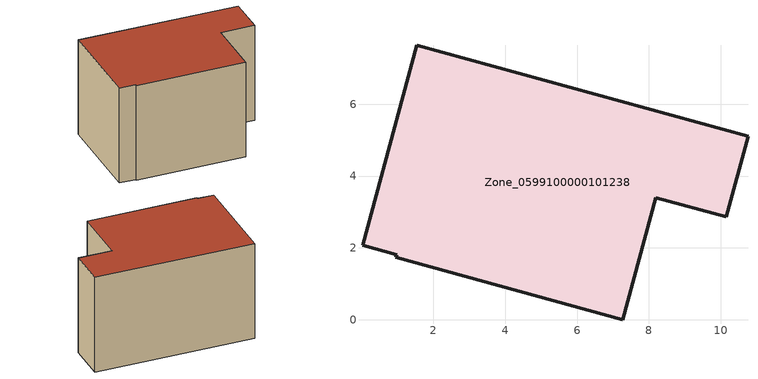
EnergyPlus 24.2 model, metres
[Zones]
Zone_0599100000101238
 floor ground (C_G): 10.16,2.87 8.19,3.4 7.27,0 0.95,1.73 0.97,1.81 0.02,2.07 1.53,7.64 10.76,5.11 z0
 wall outside (C_F): 8.19,3.4 10.16,2.87 10.76,5.11 1.53,7.64 0.02,2.07 0.97,1.81 0.95,1.73 7.27,0 8.19,3.4 z0:6.04
 roof outside (C_R): 1.53,7.64 0.02,2.07 0.97,1.81 0.95,1.73 7.27,0 8.19,3.4 10.16,2.87 10.76,5.11 z6.04
[BUILDING]
Pand.0599100000101238: North Axis=0; Terrain=City; Loads Convergence Tolerance Value=0.04; Temperature Convergence Tolerance Value=0.4; Solar Distribution=FullExterior; Maximum Number of Warmup Days=25; Minimum Number of Warmup Days=1
[Site:Location]
Rotterdam.The.Hague.AP_ZH_NLD Design_Conditions: Latitude=51.96; Longitude=4.45; Time Zone=1; Elevation=-4.5
[SITE:GROUNDTEMPERATURE:BUILDINGSURFACE]
18, 18, 18, 18, 18, 18, 18, 18, 18, 18, 18, 18
[MATERIAL] Thermal Absorptance=0.9; Solar Absorptance=0.7; Visible Absorptance=0.7
Name | Roughness | Thickness | Conductivity | Density | Specific Heat
G.TC.1946 | MediumSmooth | 0.15 | 1 | 540 | 1210
F.TC.1946 | Rough | 0.3 | 0.857143 | 1920 | 840
R.TC.1946 | MediumRough | 0.2 | 0.909091 | 1500 | 1000
[CONSTRUCTION]
C_G: G.TC.1946
C_F: F.TC.1946
C_R: R.TC.1946
[ZONE]
Zone_0599100000101238: Type=1; Multiplier=1; Ceiling Height=Autocalculate; Volume=Autocalculate; Floor Area=autocalculate; Part of Total Floor Area=Yes
[ZONEINFILTRATION:DESIGNFLOWRATE]
Infil_Zone_0599100000101238: Zone or ZoneList or Space or SpaceList=Zone_0599100000101238; Schedule=AlwaysOn; Design Flow Rate Calculation Method=Flow/Area; Flow Rate per Floor Area=0.003; Constant Term Coefficient=1; Temperature Term Coefficient=0; Velocity Term Coefficient=0; Velocity Squared Term Coefficient=0
[HVACTEMPLATE:ZONE:IDEALLOADSAIRSYSTEM]
Zone_0599100000101238: Maximum Heating Supply Air Temperature=50; Minimum Cooling Supply Air Temperature=13; Maximum Heating Supply Air Humidity Ratio=0.0156; Minimum Cooling Supply Air Humidity Ratio=0.0077; Heating Limit=NoLimit; Cooling Limit=NoLimit; Dehumidification Control Type=ConstantSensibleHeatRatio; Cooling Sensible Heat Ratio=0.7; Dehumidification Setpoint=60; Humidification Control Type=None; Humidification Setpoint=30; Outdoor Air Method=None; Outdoor Air Flow Rate per Person=0.00944; Outdoor Air Flow Rate per Zone Floor Area=0; Outdoor Air Flow Rate per Zone=0; Demand Controlled Ventilation Type=None; Outdoor Air Economizer Type=NoEconomizer; Heat Recovery Type=None; Sensible Heat Recovery Effectiveness=0.7; Latent Heat Recovery Effectiveness=0.65
[ZONECONTROL:THERMOSTAT]
ThermostatControl_Zone_0599100000101238: Zone or ZoneList=Zone_0599100000101238; Control Type Schedule=DualSetpointControlType; Control 1=Thermostat_Zone_0599100000101238; Temperature Difference Between Cutout And Setpoint=0
[THERMOSTATSETPOINT:DUALSETPOINT]
Thermostat_Zone_0599100000101238: Heating Setpoint Temperature Schedule=HeatingSetpoint_Zone_0599100000101238; Cooling Setpoint Temperature Schedule=CoolingSetpoint_Zone_0599100000101238
[SCHEDULE:COMPACT]
HeatingSetpoint_Zone_0599100000101238: Through: 12/31, For: AllDays, Until: 24:00, 21
CoolingSetpoint_Zone_0599100000101238: Through: 12/31, For: AllDays, Until: 24:00, 24
DualSetpointControlType: Through: 12/31, For: AllDays, Until: 24:00, 4
AlwaysOn: Through: 12/31, For: AllDays, Until: 24:00, 1
